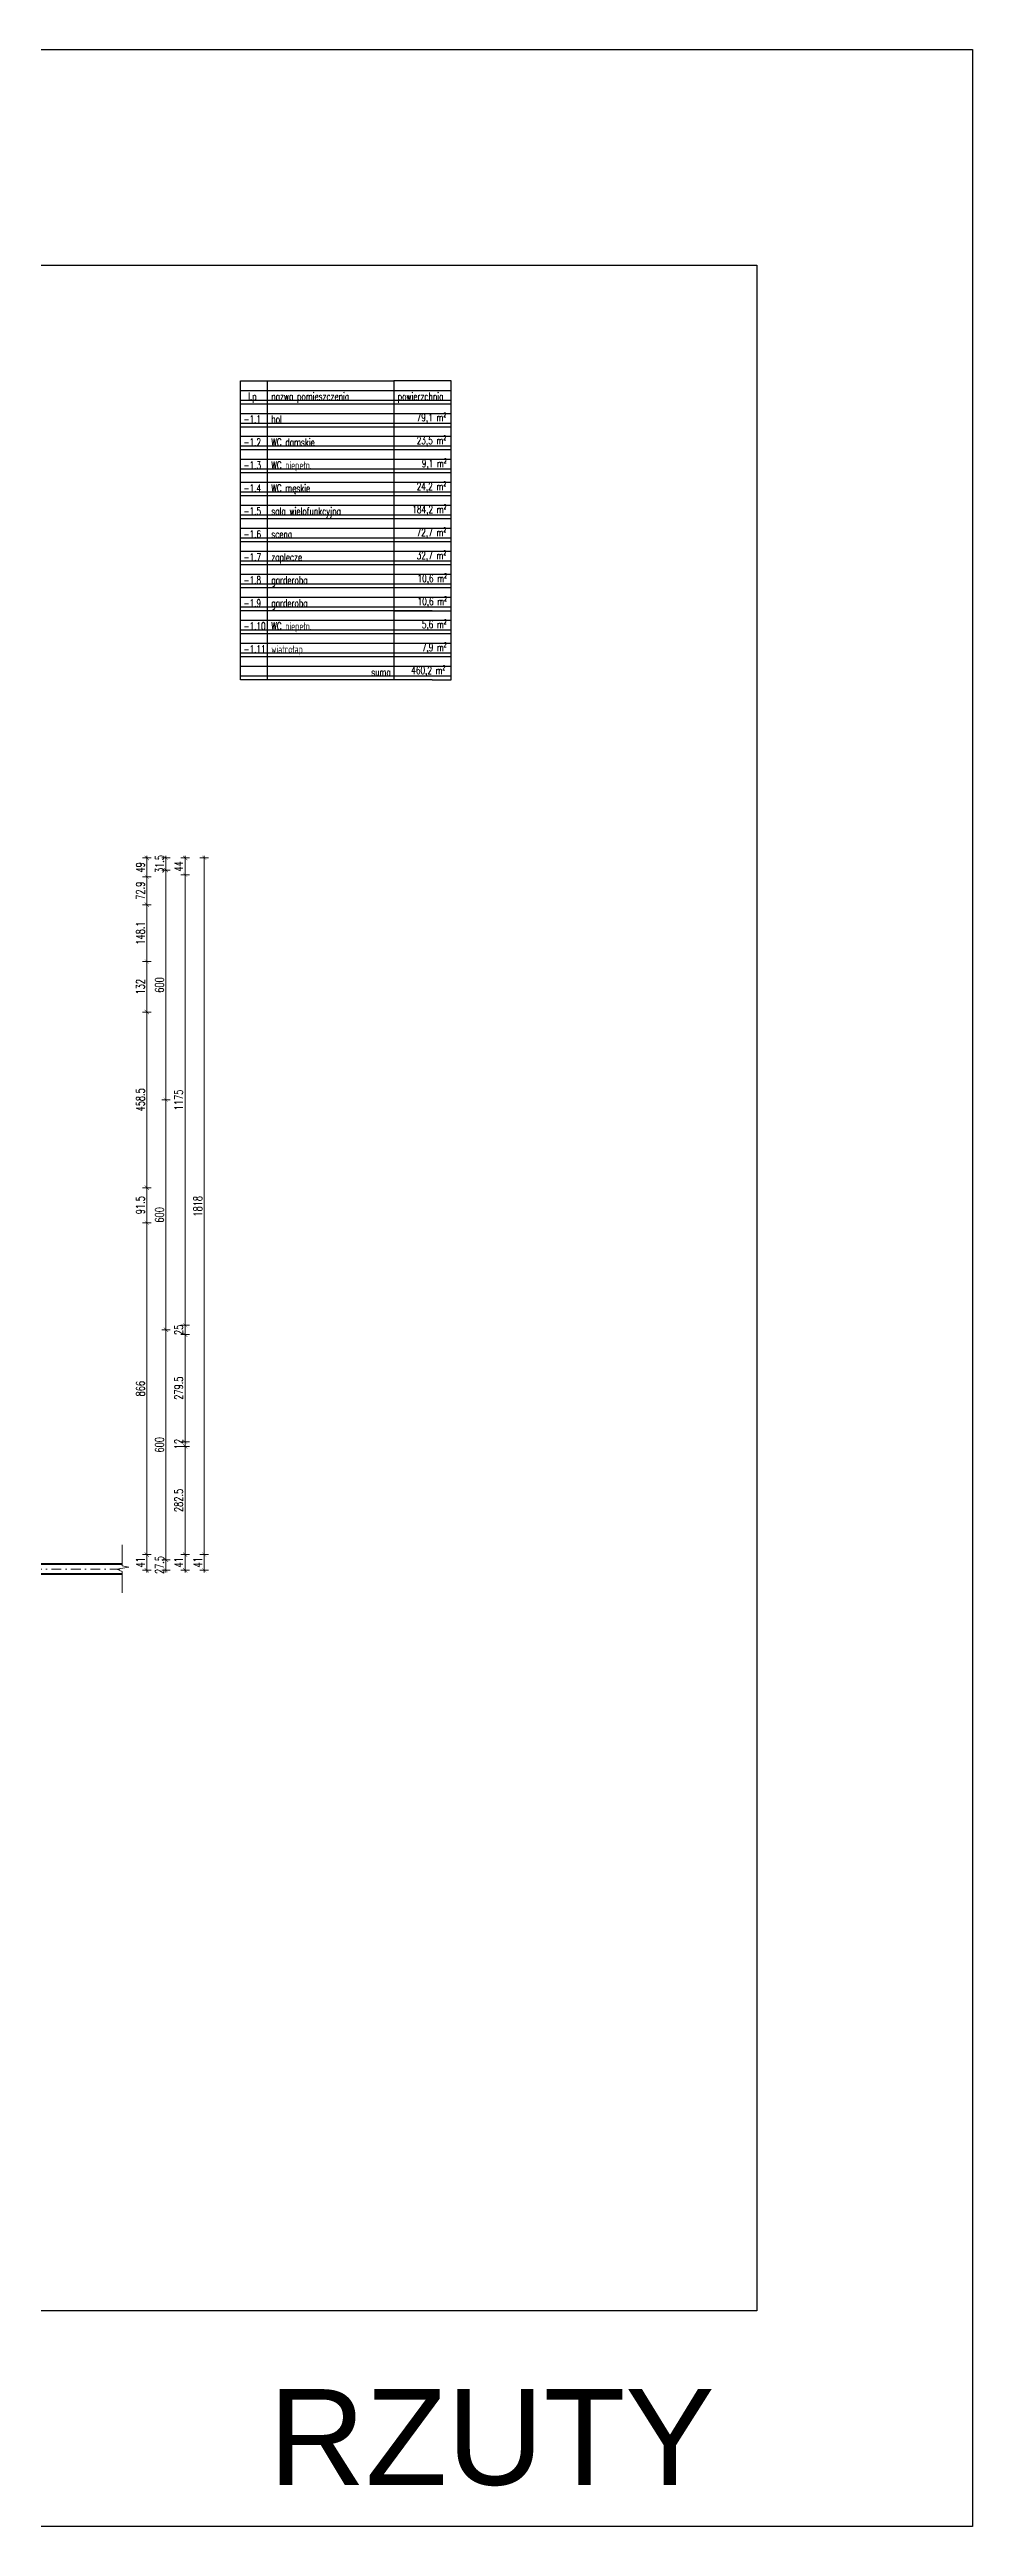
# Model space of a CAD drawing. Header units: millimetres. Extents: x -105266 to 178069, y 491 to 168574.
# Drawn here: x 18593 to 21002, y 24846 to 31310 of the extents above; entities that cross this region are included whole.
import ezdxf

# ---------------------------------------------------------------- set-up
doc = ezdxf.new("R2010")
doc.units = ezdxf.units.MM
doc.linetypes.add('DASHDOT', pattern=[25.4, 12.7, -6.35, 0, -6.35])
doc.layers.get('defpoints').update_dxf_attribs({"color": 4})
for name, color, linetype, lineweight in [('A-OSIE', 7, 'DASHDOT', 0), ('A-WIDOK', 111, 'Continuous', 15), ('A10_OPIS', 4, 'Continuous', 15), ('sciany murowane', 3, 'Continuous', 40)]:
    doc.layers.add(name, color=color, linetype=linetype, lineweight=lineweight)
doc.styles.add('ROMANS', font='romans', dxfattribs={"width": 0.7})
doc.styles.get("Standard").update_dxf_attribs({"font": 'arial.ttf'})
doc.dimstyles.new('PM-100', dxfattribs={"dimscale": 2.8, "dimtxt": 8, "dimasz": 0.5, "dimexe": 0, "dimexo": 0, "dimgap": 2, "dimtad": 1, "dimdec": 1, "dimrnd": 0.1, "dimzin": 13, "dimdsep": 46, "dimtxsty": 'ROMANS', "dimblk": 'Q', "dimcen": 0, "dimse1": 1, "dimse2": 1, "dimclrd": 256, "dimclre": 251, "dimclrt": 41, "dimadec": 1, "dimazin": 0, "dimtfac": 1, "dimtdec": 1, "dimtix": 1, "dimtmove": 1, "dimatfit": 0, "dimldrblk": 'NONE', "dimfxl": 1, "dimtolj": 1, "dimtzin": 13, "dimlwd": -1, "dimlwe": 0, "dimarcsym": 0})

# ---------------------------------------------------------------- blocks, each defined once
blk = doc.blocks.new('Q')
for p, q in [((-4, 0), (4, 0)), ((0, 8), (0, -8))]:
    blk.add_line(p, q)
at = {"const_width": 0.7}
blk.add_lwpolyline([(4, 4), (-4, -4)], dxfattribs=at)
blk = doc.blocks.new('*D574')
at = {"layer": 'A10_OPIS', "transparency": 16777216}
blk.add_line((18846.8, 29199.1), (18846.8, 29152.9), dxfattribs=at)
at = {"layer": 'defpoints', "color": 0, "transparency": 16777216}
for p in [(18646.8, 29200.5), (18646.8, 29151.5), (18846.8, 29151.5)]:
    blk.add_point(p, dxfattribs=at)
at = {"layer": 'A10_OPIS', "transparency": 16777216, "xscale": 1.399999999999999, "yscale": 1.399999999999999, "zscale": 1.399999999999999}
for p, rotation in [((18846.8, 29200.5), 90), ((18846.8, 29151.5), 270)]:
    blk.add_blockref('Q', p, dxfattribs=dict(at, rotation=rotation))
at = {"layer": 'A10_OPIS', "color": 41, "transparency": 16777216, "insert": (18830, 29176), "char_height": 22.4, "attachment_point": 5, "rotation": 90, "style": 'ROMANS'}
blk.add_mtext('\\A1;49', dxfattribs=at)
blk = doc.blocks.new('_None')
blk = doc.blocks.new('*D575')
at = {"layer": 'A10_OPIS', "transparency": 16777216}
blk.add_line((18846.8, 29150.1), (18846.8, 29080), dxfattribs=at)
at = {"layer": 'defpoints', "color": 0, "transparency": 16777216}
for p in [(18646.8, 29151.5), (18637.3, 29078.6), (18846.8, 29078.6)]:
    blk.add_point(p, dxfattribs=at)
at = {"layer": 'A10_OPIS', "transparency": 16777216, "xscale": 1.399999999999999, "yscale": 1.399999999999999, "zscale": 1.399999999999999}
for p, rotation in [((18846.8, 29151.5), 90), ((18846.8, 29078.6), 270)]:
    blk.add_blockref('Q', p, dxfattribs=dict(at, rotation=rotation))
at = {"layer": 'A10_OPIS', "color": 41, "transparency": 16777216, "insert": (18830, 29115.1), "char_height": 22.4, "attachment_point": 5, "rotation": 90, "style": 'ROMANS'}
blk.add_mtext('\\A1;72.9', dxfattribs=at)
blk = doc.blocks.new('*D576')
at = {"layer": 'A10_OPIS', "transparency": 16777216}
blk.add_line((18846.8, 29077.2), (18846.8, 28931.9), dxfattribs=at)
at = {"layer": 'defpoints', "color": 0, "transparency": 16777216}
for p in [(18637.3, 29078.6), (18637.3, 28930.5), (18846.8, 28930.5)]:
    blk.add_point(p, dxfattribs=at)
at = {"layer": 'A10_OPIS', "transparency": 16777216, "xscale": 1.399999999999999, "yscale": 1.399999999999999, "zscale": 1.399999999999999}
for p, rotation in [((18846.8, 29078.6), 90), ((18846.8, 28930.5), 270)]:
    blk.add_blockref('Q', p, dxfattribs=dict(at, rotation=rotation))
at = {"layer": 'A10_OPIS', "color": 41, "transparency": 16777216, "insert": (18830, 29004.6), "char_height": 22.4, "attachment_point": 5, "rotation": 90, "style": 'ROMANS'}
blk.add_mtext('\\A1;148.1', dxfattribs=at)
blk = doc.blocks.new('*D577')
at = {"layer": 'A10_OPIS', "transparency": 16777216}
blk.add_line((18846.8, 28929.1), (18846.8, 28799.9), dxfattribs=at)
at = {"layer": 'defpoints', "color": 0, "transparency": 16777216}
for p in [(18637.3, 28930.5), (18637.3, 28798.5), (18846.8, 28798.5)]:
    blk.add_point(p, dxfattribs=at)
at = {"layer": 'A10_OPIS', "transparency": 16777216, "xscale": 1.399999999999999, "yscale": 1.399999999999999, "zscale": 1.399999999999999}
for p, rotation in [((18846.8, 28930.5), 90), ((18846.8, 28798.5), 270)]:
    blk.add_blockref('Q', p, dxfattribs=dict(at, rotation=rotation))
at = {"layer": 'A10_OPIS', "color": 41, "transparency": 16777216, "insert": (18830, 28864.5), "char_height": 22.4, "attachment_point": 5, "rotation": 90, "style": 'ROMANS'}
blk.add_mtext('\\A1;132', dxfattribs=at)
blk = doc.blocks.new('*D578')
at = {"layer": 'A10_OPIS', "transparency": 16777216}
blk.add_line((18846.8, 28797.1), (18846.8, 28341.4), dxfattribs=at)
at = {"layer": 'defpoints', "color": 0, "transparency": 16777216}
for p in [(18637.3, 28798.5), (18637.3, 28340), (18846.8, 28340)]:
    blk.add_point(p, dxfattribs=at)
at = {"layer": 'A10_OPIS', "transparency": 16777216, "xscale": 1.399999999999999, "yscale": 1.399999999999999, "zscale": 1.399999999999999}
for p, rotation in [((18846.8, 28798.5), 90), ((18846.8, 28340), 270)]:
    blk.add_blockref('Q', p, dxfattribs=dict(at, rotation=rotation))
at = {"layer": 'A10_OPIS', "color": 41, "transparency": 16777216, "insert": (18830, 28569.3), "char_height": 22.4, "attachment_point": 5, "rotation": 90, "style": 'ROMANS'}
blk.add_mtext('\\A1;458.5', dxfattribs=at)
blk = doc.blocks.new('*D579')
at = {"layer": 'A10_OPIS', "transparency": 16777216}
blk.add_line((18846.8, 28338.6), (18846.8, 28249.9), dxfattribs=at)
at = {"layer": 'defpoints', "color": 0, "transparency": 16777216}
for p in [(18637.3, 28340), (18637.3, 28248.5), (18846.8, 28248.5)]:
    blk.add_point(p, dxfattribs=at)
at = {"layer": 'A10_OPIS', "transparency": 16777216, "xscale": 1.399999999999999, "yscale": 1.399999999999999, "zscale": 1.399999999999999}
for p, rotation in [((18846.8, 28340), 90), ((18846.8, 28248.5), 270)]:
    blk.add_blockref('Q', p, dxfattribs=dict(at, rotation=rotation))
at = {"layer": 'A10_OPIS', "color": 41, "transparency": 16777216, "insert": (18830, 28294.3), "char_height": 22.4, "attachment_point": 5, "rotation": 90, "style": 'ROMANS'}
blk.add_mtext('\\A1;91.5', dxfattribs=at)
blk = doc.blocks.new('*D580')
at = {"layer": 'A10_OPIS', "transparency": 16777216}
blk.add_line((18846.8, 28247.1), (18846.8, 27383.9), dxfattribs=at)
at = {"layer": 'defpoints', "color": 0, "transparency": 16777216}
for p in [(18637.3, 28248.5), (18846.8, 27382.5), (18846.8, 27382.5)]:
    blk.add_point(p, dxfattribs=at)
at = {"layer": 'A10_OPIS', "transparency": 16777216, "xscale": 1.399999999999999, "yscale": 1.399999999999999, "zscale": 1.399999999999999}
for p, rotation in [((18846.8, 28248.5), 90), ((18846.8, 27382.5), 270)]:
    blk.add_blockref('Q', p, dxfattribs=dict(at, rotation=rotation))
at = {"layer": 'A10_OPIS', "color": 41, "transparency": 16777216, "insert": (18830, 27815.5), "char_height": 22.4, "attachment_point": 5, "rotation": 90, "style": 'ROMANS'}
blk.add_mtext('\\A1;866', dxfattribs=at)
blk = doc.blocks.new('*D587')
at = {"layer": 'A10_OPIS', "transparency": 16777216}
blk.add_line((18846.8, 27381.1), (18846.8, 27342.9), dxfattribs=at)
at = {"layer": 'defpoints', "color": 0, "transparency": 16777216}
for p in [(18842.8, 27382.5), (18842.8, 27341.5), (18846.8, 27341.5)]:
    blk.add_point(p, dxfattribs=at)
at = {"layer": 'A10_OPIS', "transparency": 16777216, "xscale": 1.399999999999999, "yscale": 1.399999999999999, "zscale": 1.399999999999999}
for p, rotation in [((18846.8, 27382.5), 90), ((18846.8, 27341.5), 270)]:
    blk.add_blockref('Q', p, dxfattribs=dict(at, rotation=rotation))
at = {"layer": 'A10_OPIS', "color": 41, "transparency": 16777216, "insert": (18830, 27362), "char_height": 22.4, "attachment_point": 5, "rotation": 90, "style": 'ROMANS'}
blk.add_mtext('\\A1;41', dxfattribs=at)
blk = doc.blocks.new('*D588')
at = {"layer": 'A10_OPIS', "transparency": 16777216}
for p, q in [((18896.8, 29201.9), (18896.8, 29203.3)), ((18896.8, 29200.5), (18896.8, 29169)), ((18896.8, 29167.6), (18896.8, 29166.2))]:
    blk.add_line(p, q, dxfattribs=at)
at = {"layer": 'defpoints', "color": 0, "transparency": 16777216}
for p in [(18615.3, 29169), (18646.8, 29200.5), (18896.8, 29169)]:
    blk.add_point(p, dxfattribs=at)
at = {"layer": 'A10_OPIS', "transparency": 16777216, "xscale": 1.399999999999999, "yscale": 1.399999999999999, "zscale": 1.399999999999999}
for p, rotation in [((18896.8, 29200.5), 270), ((18896.8, 29169), 90)]:
    blk.add_blockref('Q', p, dxfattribs=dict(at, rotation=rotation))
at = {"layer": 'A10_OPIS', "color": 41, "transparency": 16777216, "insert": (18880, 29184.8), "char_height": 22.4, "attachment_point": 5, "rotation": 90, "style": 'ROMANS'}
blk.add_mtext('\\A1;31.5', dxfattribs=at)
blk = doc.blocks.new('*D589')
at = {"layer": 'A10_OPIS', "transparency": 16777216}
blk.add_line((18896.8, 29167.6), (18896.8, 28570.4), dxfattribs=at)
at = {"layer": 'defpoints', "color": 0, "transparency": 16777216}
for p in [(18615.3, 29169), (18615.3, 28569), (18896.8, 28569)]:
    blk.add_point(p, dxfattribs=at)
at = {"layer": 'A10_OPIS', "transparency": 16777216, "xscale": 1.399999999999999, "yscale": 1.399999999999999, "zscale": 1.399999999999999}
for p, rotation in [((18896.8, 29169), 90), ((18896.8, 28569), 270)]:
    blk.add_blockref('Q', p, dxfattribs=dict(at, rotation=rotation))
at = {"layer": 'A10_OPIS', "color": 41, "transparency": 16777216, "insert": (18880, 28869), "char_height": 22.4, "attachment_point": 5, "rotation": 90, "style": 'ROMANS'}
blk.add_mtext('\\A1;600', dxfattribs=at)
blk = doc.blocks.new('*D590')
at = {"layer": 'A10_OPIS', "transparency": 16777216}
blk.add_line((18896.8, 28567.6), (18896.8, 27970.4), dxfattribs=at)
at = {"layer": 'defpoints', "color": 0, "transparency": 16777216}
for p in [(18615.3, 28569), (18615.3, 27969), (18896.8, 27969)]:
    blk.add_point(p, dxfattribs=at)
at = {"layer": 'A10_OPIS', "transparency": 16777216, "xscale": 1.399999999999999, "yscale": 1.399999999999999, "zscale": 1.399999999999999}
for p, rotation in [((18896.8, 28569), 90), ((18896.8, 27969), 270)]:
    blk.add_blockref('Q', p, dxfattribs=dict(at, rotation=rotation))
at = {"layer": 'A10_OPIS', "color": 41, "transparency": 16777216, "insert": (18880, 28269), "char_height": 22.4, "attachment_point": 5, "rotation": 90, "style": 'ROMANS'}
blk.add_mtext('\\A1;600', dxfattribs=at)
blk = doc.blocks.new('*D591')
at = {"layer": 'A10_OPIS', "transparency": 16777216}
blk.add_line((18896.8, 27967.6), (18896.8, 27370.4), dxfattribs=at)
at = {"layer": 'defpoints', "color": 0, "transparency": 16777216}
for p in [(18615.3, 27969), (18815.3, 27369), (18896.8, 27369)]:
    blk.add_point(p, dxfattribs=at)
at = {"layer": 'A10_OPIS', "transparency": 16777216, "xscale": 1.399999999999999, "yscale": 1.399999999999999, "zscale": 1.399999999999999}
for p, rotation in [((18896.8, 27969), 90), ((18896.8, 27369), 270)]:
    blk.add_blockref('Q', p, dxfattribs=dict(at, rotation=rotation))
at = {"layer": 'A10_OPIS', "color": 41, "transparency": 16777216, "insert": (18880, 27669), "char_height": 22.4, "attachment_point": 5, "rotation": 90, "style": 'ROMANS'}
blk.add_mtext('\\A1;600', dxfattribs=at)
blk = doc.blocks.new('*D592')
at = {"layer": 'A10_OPIS', "transparency": 16777216}
for p, q in [((18896.8, 27370.4), (18896.8, 27371.8)), ((18896.8, 27369), (18896.8, 27341.5)), ((18896.8, 27340.1), (18896.8, 27338.7))]:
    blk.add_line(p, q, dxfattribs=at)
at = {"layer": 'defpoints', "color": 0, "transparency": 16777216}
for p in [(18815.3, 27369), (18842.8, 27341.5), (18896.8, 27341.5)]:
    blk.add_point(p, dxfattribs=at)
at = {"layer": 'A10_OPIS', "transparency": 16777216, "xscale": 1.399999999999999, "yscale": 1.399999999999999, "zscale": 1.399999999999999}
for p, rotation in [((18896.8, 27369), 270), ((18896.8, 27341.5), 90)]:
    blk.add_blockref('Q', p, dxfattribs=dict(at, rotation=rotation))
at = {"layer": 'A10_OPIS', "color": 41, "transparency": 16777216, "insert": (18880, 27355.3), "char_height": 22.4, "attachment_point": 5, "rotation": 90, "style": 'ROMANS'}
blk.add_mtext('\\A1;27.5', dxfattribs=at)
blk = doc.blocks.new('*D615')
at = {"layer": 'A10_OPIS', "transparency": 16777216}
blk.add_line((18996.8, 29199.1), (18996.8, 27383.9), dxfattribs=at)
at = {"layer": 'defpoints', "color": 0, "transparency": 16777216}
for p in [(18646.8, 29200.5), (18846.8, 27382.5), (18996.8, 27382.5)]:
    blk.add_point(p, dxfattribs=at)
at = {"layer": 'A10_OPIS', "transparency": 16777216, "xscale": 1.399999999999999, "yscale": 1.399999999999999, "zscale": 1.399999999999999}
for p, rotation in [((18996.8, 29200.5), 90), ((18996.8, 27382.5), 270)]:
    blk.add_blockref('Q', p, dxfattribs=dict(at, rotation=rotation))
at = {"layer": 'A10_OPIS', "color": 41, "transparency": 16777216, "insert": (18980, 28291.5), "char_height": 22.4, "attachment_point": 5, "rotation": 90, "style": 'ROMANS'}
blk.add_mtext('\\A1;1818', dxfattribs=at)
blk = doc.blocks.new('*D633')
at = {"layer": 'A10_OPIS', "transparency": 16777216}
blk.add_line((18946.8, 27342.9), (18946.8, 27381.1), dxfattribs=at)
at = {"layer": 'defpoints', "color": 0, "transparency": 16777216}
for p in [(18842.8, 27382.5), (18946.8, 27382.5), (18842.8, 27341.5)]:
    blk.add_point(p, dxfattribs=at)
at = {"layer": 'A10_OPIS', "transparency": 16777216, "xscale": 1.399999999999999, "yscale": 1.399999999999999, "zscale": 1.399999999999999}
for p, rotation in [((18946.8, 27382.5), 90), ((18946.8, 27341.5), 270)]:
    blk.add_blockref('Q', p, dxfattribs=dict(at, rotation=rotation))
at = {"layer": 'A10_OPIS', "color": 41, "transparency": 16777216, "insert": (18930, 27362), "char_height": 22.4, "attachment_point": 5, "rotation": 90, "style": 'ROMANS'}
blk.add_mtext('\\A1;41', dxfattribs=at)
blk = doc.blocks.new('*D634')
at = {"layer": 'A10_OPIS', "transparency": 16777216}
blk.add_line((18946.8, 27383.9), (18946.8, 27663.6), dxfattribs=at)
at = {"layer": 'defpoints', "color": 0, "transparency": 16777216}
for p in [(18602.8, 27665), (18946.8, 27665), (18842.8, 27382.5)]:
    blk.add_point(p, dxfattribs=at)
at = {"layer": 'A10_OPIS', "transparency": 16777216, "xscale": 1.399999999999999, "yscale": 1.399999999999999, "zscale": 1.399999999999999}
for p, rotation in [((18946.8, 27665), 90), ((18946.8, 27382.5), 270)]:
    blk.add_blockref('Q', p, dxfattribs=dict(at, rotation=rotation))
at = {"layer": 'A10_OPIS', "color": 41, "transparency": 16777216, "insert": (18930, 27523.8), "char_height": 22.4, "attachment_point": 5, "rotation": 90, "style": 'ROMANS'}
blk.add_mtext('\\A1;282.5', dxfattribs=at)
blk = doc.blocks.new('*D635')
at = {"layer": 'A10_OPIS', "transparency": 16777216}
for p, q in [((18946.8, 27678.4), (18946.8, 27679.8)), ((18946.8, 27665), (18946.8, 27677)), ((18946.8, 27663.6), (18946.8, 27662.2))]:
    blk.add_line(p, q, dxfattribs=at)
at = {"layer": 'defpoints', "color": 0, "transparency": 16777216}
for p in [(18602.8, 27677), (18946.8, 27677), (18602.8, 27665)]:
    blk.add_point(p, dxfattribs=at)
at = {"layer": 'A10_OPIS', "transparency": 16777216, "xscale": 1.399999999999999, "yscale": 1.399999999999999, "zscale": 1.399999999999999}
for p, rotation in [((18946.8, 27677), 270), ((18946.8, 27665), 90)]:
    blk.add_blockref('Q', p, dxfattribs=dict(at, rotation=rotation))
at = {"layer": 'A10_OPIS', "color": 41, "transparency": 16777216, "insert": (18930, 27671), "char_height": 22.4, "attachment_point": 5, "rotation": 90, "style": 'ROMANS'}
blk.add_mtext('\\A1;12', dxfattribs=at)
blk = doc.blocks.new('*D636')
at = {"layer": 'A10_OPIS', "transparency": 16777216}
blk.add_line((18946.8, 27678.4), (18946.8, 27955.1), dxfattribs=at)
at = {"layer": 'defpoints', "color": 0, "transparency": 16777216}
for p in [(18602.8, 27956.5), (18946.8, 27956.5), (18602.8, 27677)]:
    blk.add_point(p, dxfattribs=at)
at = {"layer": 'A10_OPIS', "transparency": 16777216, "xscale": 1.399999999999999, "yscale": 1.399999999999999, "zscale": 1.399999999999999}
for p, rotation in [((18946.8, 27956.5), 90), ((18946.8, 27677), 270)]:
    blk.add_blockref('Q', p, dxfattribs=dict(at, rotation=rotation))
at = {"layer": 'A10_OPIS', "color": 41, "transparency": 16777216, "insert": (18930, 27816.8), "char_height": 22.4, "attachment_point": 5, "rotation": 90, "style": 'ROMANS'}
blk.add_mtext('\\A1;279.5', dxfattribs=at)
blk = doc.blocks.new('*D637')
at = {"layer": 'A10_OPIS', "transparency": 16777216}
for p, q in [((18946.8, 27982.9), (18946.8, 27984.3)), ((18946.8, 27956.5), (18946.8, 27981.5)), ((18946.8, 27955.1), (18946.8, 27953.7))]:
    blk.add_line(p, q, dxfattribs=at)
at = {"layer": 'defpoints', "color": 0, "transparency": 16777216}
for p in [(18602.8, 27981.5), (18602.8, 27956.5), (18946.8, 27981.5)]:
    blk.add_point(p, dxfattribs=at)
at = {"layer": 'A10_OPIS', "transparency": 16777216, "xscale": 1.399999999999999, "yscale": 1.399999999999999, "zscale": 1.399999999999999}
for p, rotation in [((18946.8, 27981.5), 270), ((18946.8, 27956.5), 90)]:
    blk.add_blockref('Q', p, dxfattribs=dict(at, rotation=rotation))
at = {"layer": 'A10_OPIS', "color": 41, "transparency": 16777216, "insert": (18930, 27969), "char_height": 22.4, "attachment_point": 5, "rotation": 90, "style": 'ROMANS'}
blk.add_mtext('\\A1;25', dxfattribs=at)
blk = doc.blocks.new('*D638')
at = {"layer": 'A10_OPIS', "transparency": 16777216}
blk.add_line((18946.8, 27982.9), (18946.8, 29155.1), dxfattribs=at)
at = {"layer": 'defpoints', "color": 0, "transparency": 16777216}
for p in [(18602.8, 29156.5), (18946.8, 29156.5), (18602.8, 27981.5)]:
    blk.add_point(p, dxfattribs=at)
at = {"layer": 'A10_OPIS', "transparency": 16777216, "xscale": 1.399999999999999, "yscale": 1.399999999999999, "zscale": 1.399999999999999}
for p, rotation in [((18946.8, 29156.5), 90), ((18946.8, 27981.5), 270)]:
    blk.add_blockref('Q', p, dxfattribs=dict(at, rotation=rotation))
at = {"layer": 'A10_OPIS', "color": 41, "transparency": 16777216, "insert": (18930, 28569), "char_height": 22.4, "attachment_point": 5, "rotation": 90, "style": 'ROMANS'}
blk.add_mtext('\\A1;1175', dxfattribs=at)
blk = doc.blocks.new('*D639')
at = {"layer": 'A10_OPIS', "transparency": 16777216}
blk.add_line((18946.8, 29157.9), (18946.8, 29199.1), dxfattribs=at)
at = {"layer": 'defpoints', "color": 0, "transparency": 16777216}
for p in [(18602.8, 29156.5), (18646.8, 29200.5), (18946.8, 29200.5)]:
    blk.add_point(p, dxfattribs=at)
at = {"layer": 'A10_OPIS', "transparency": 16777216, "xscale": 1.399999999999999, "yscale": 1.399999999999999, "zscale": 1.399999999999999}
for p, rotation in [((18946.8, 29200.5), 90), ((18946.8, 29156.5), 270)]:
    blk.add_blockref('Q', p, dxfattribs=dict(at, rotation=rotation))
at = {"layer": 'A10_OPIS', "color": 41, "transparency": 16777216, "insert": (18930, 29178.5), "char_height": 22.4, "attachment_point": 5, "rotation": 90, "style": 'ROMANS'}
blk.add_mtext('\\A1;44', dxfattribs=at)
blk = doc.blocks.new('*D640')
at = {"layer": 'A10_OPIS', "transparency": 16777216}
blk.add_line((18996.8, 27381.1), (18996.8, 27342.9), dxfattribs=at)
at = {"layer": 'defpoints', "color": 0, "transparency": 16777216}
for p in [(18846.8, 27382.5), (18846.8, 27341.5), (18996.8, 27341.5)]:
    blk.add_point(p, dxfattribs=at)
at = {"layer": 'A10_OPIS', "transparency": 16777216, "xscale": 1.399999999999999, "yscale": 1.399999999999999, "zscale": 1.399999999999999}
for p, rotation in [((18996.8, 27382.5), 90), ((18996.8, 27341.5), 270)]:
    blk.add_blockref('Q', p, dxfattribs=dict(at, rotation=rotation))
at = {"layer": 'A10_OPIS', "color": 41, "transparency": 16777216, "insert": (18980, 27362), "char_height": 22.4, "attachment_point": 5, "rotation": 90, "style": 'ROMANS'}
blk.add_mtext('\\A1;41', dxfattribs=at)

msp = doc.modelspace()

# ---------------------------------------------------------------- linework, layer by layer
at = {"color": 4}
for p, q in [((19091.8, 30420.36), (19641.8, 30420.36)), ((19091.8, 30395.36), (19641.8, 30395.36)), ((19091.8, 30360.36), (19641.8, 30360.36)), ((19091.8, 30335.36), (19641.8, 30335.36)), ((19641.8, 30300.36), (19091.8, 30300.36)), ((19641.8, 30275.36), (19091.8, 30275.36)), ((19641.8, 30240.36), (19091.8, 30240.36)), ((19641.8, 30215.36), (19091.8, 30215.36)), ((19641.8, 30180.36), (19091.8, 30180.36)), ((19641.8, 30155.36), (19091.8, 30155.36)), ((19641.8, 30120.36), (19091.8, 30120.36)), ((19641.8, 30095.36), (19091.8, 30095.36)), ((19641.8, 30060.36), (19091.8, 30060.36)), ((19641.8, 30035.36), (19091.8, 30035.36)), ((19641.8, 30000.36), (19091.8, 30000.36)), ((19641.8, 29975.36), (19091.8, 29975.36)), ((19641.8, 29940.36), (19091.8, 29940.36)), ((19641.8, 29915.36), (19091.8, 29915.36)), ((19641.8, 29880.36), (19091.8, 29880.36)), ((19641.8, 29855.36), (19091.8, 29855.36)), ((19641.8, 29820.36), (19091.8, 29820.36)), ((19641.8, 29795.36), (19091.8, 29795.36)), ((19641.8, 29760.36), (19091.8, 29760.36)), ((19641.8, 29735.36), (19091.8, 29735.36)), ((19641.8, 29700.36), (19091.8, 29700.36)), ((19641.8, 29675.36), (19091.8, 29675.36))]:
    msp.add_line(p, q, dxfattribs=at)
for p, q in [((19091.8, 30385.36), (19641.8, 30385.36)), ((19161.8, 29665.36), (19161.8, 30445.36)), ((19491.8, 30385.36), (19491.8, 29845.36)), ((19091.8, 30325.36), (19641.8, 30325.36)), ((19641.8, 30265.36), (19091.8, 30265.36)), ((19641.8, 30205.36), (19091.8, 30205.36)), ((19641.8, 30145.36), (19091.8, 30145.36)), ((19641.8, 30085.36), (19091.8, 30085.36)), ((19641.8, 30025.36), (19091.8, 30025.36)), ((19641.8, 29965.36), (19091.8, 29965.36)), ((19641.8, 29905.36), (19091.8, 29905.36)), ((19591.8, 29845.36), (19091.8, 29845.36)), ((19641.8, 29785.36), (19091.8, 29785.36)), ((19641.8, 29725.36), (19091.8, 29725.36)), ((19591.8, 29665.36), (19091.8, 29665.36))]:
    msp.add_line(p, q)
for points in [[(5773.47, 31310.39), (21002.39, 31310.39), (21002.39, 24846.11), (5773.47, 24846.11)], [(6336.59, 30747.27), (20439.26, 30747.27), (20439.26, 25409.23), (6336.59, 25409.23)], [(19491.8, 30445.36), (19491.8, 29665.36), (19091.8, 29665.36), (19091.8, 30445.36)]]:
    msp.add_lwpolyline(points, close=True)
for points in [[(19491.8, 29845.36), (19641.8, 29845.36), (19641.8, 30445.36), (19491.8, 30445.36)], [(19591.8, 29665.36), (19641.8, 29665.36), (19641.8, 29845.36)]]:
    msp.add_lwpolyline(points)
at = {"layer": 'A-OSIE', "ltscale": 2}
msp.add_line((18776, 27344.49), (15416.76, 27344.49), dxfattribs=at)
at = {"layer": 'A-WIDOK'}
msp.add_lwpolyline([(18782.83, 27407.66), (18782.83, 27353.06), (18800.18, 27349.38), (18768.43, 27344.49), (18782.83, 27338.12), (18782.83, 27282.66)], dxfattribs=at)
at = {"layer": 'sciany murowane'}
for p, q in [((18429.26, 27357.99), (18782.83, 27357.99)), ((18429.26, 27331.99), (18782.83, 27331.99))]:
    msp.add_line(p, q, dxfattribs=at)

# ---------------------------------------------------------------- texts
at = {"char_height": 20, "attachment_point": 1, "style": 'ROMANS'}
for s, insert in [('l.p', (19111.35, 30415.45)), ('nazwa pomieszczenia', (19171.86, 30415.45)), ('powierzchnia', (19501.86, 30415.36)), ('-1.1', (19099.48, 30355.58)), ('hol', (19171.86, 30355.58)), ('79,1 m²', (19551.36, 30360.2)), ('-1.2', (19099.48, 30295.58)), ('WC damskie', (19171.86, 30295.58)), ('23,5 m²', (19551.44, 30300.2)), ('-1.3', (19099.48, 30235.58)), ('WC niepełn.', (19171.86, 30235.58)), ('9,1 m²', (19564.76, 30240.2)), ('-1.4', (19099.48, 30175.58)), ('WC męskie', (19171.86, 30175.58)), ('24,2 m²', (19551.41, 30180.2)), ('-1.5', (19099.48, 30115.58)), ('sala wielofunkcyjna', (19171.86, 30115.58)), ('184,2 m²', (19540.1, 30120.2)), ('72,7 m²', (19551.38, 30060.2)), ('-1.6', (19099.48, 30055.58)), ('-1.7', (19099.48, 29995.58)), ('scena', (19171.86, 30055.58)), ('zaplecze', (19171.86, 29995.58)), ('32,7 m²', (19551.46, 30000.2)), ('-1.8', (19099.48, 29935.58)), ('garderoba', (19171.86, 29935.58)), ('10,6 m²', (19553.46, 29940.2)), ('-1.9', (19099.48, 29875.58)), ('garderoba', (19171.86, 29875.58)), ('10,6 m²', (19553.5, 29880.2)), ('-1.10', (19099.48, 29815.58)), ('WC niepełn.', (19171.86, 29815.58)), ('5,6 m²', (19564.78, 29820.2)), ('-1.11', (19099.48, 29755.58)), ('wiatrołap', (19171.86, 29755.58)), ('7,9 m²', (19564.72, 29760.2)), ('suma', (19432.75, 29695.38)), ('460,2 m²', (19537.22, 29700.2))]:
    msp.add_mtext_dynamic_manual_height_columns(s, width=227.6824, gutter_width=12.5, heights=[0], dxfattribs=dict(at, insert=insert))
at = {"insert": (19165.11, 25204.52), "char_height": 250, "attachment_point": 1}
msp.add_mtext_dynamic_manual_height_columns('RZUTY', width=10023.6048, gutter_width=12.5, heights=[0], dxfattribs=at)

# ---------------------------------------------------------------- dimensions: what is measured, and where the dimension line sits
at = {"layer": 'A10_OPIS'}
for base, p1, p2, picture, middle in [((18946.8, 29200.5), (18602.76, 29156.5), (18646.76, 29200.5), '*D639', (18930, 29178.5)), ((18946.8, 29156.5), (18602.76, 27981.5), (18602.76, 29156.5), '*D638', (18930, 28569)), ((18896.76, 29169), (18646.76, 29200.5), (18615.26, 29169), '*D588', (18879.96, 29184.75)), ((18896.76, 28569), (18615.26, 29169), (18615.26, 28569), '*D589', (18879.96, 28869)), ((18846.76, 29078.6), (18646.76, 29151.5), (18637.26, 29078.6), '*D575', (18829.96, 29115.05)), ((18846.76, 29151.5), (18646.76, 29200.5), (18646.76, 29151.5), '*D574', (18829.96, 29176)), ((18996.76, 27382.5), (18646.76, 29200.5), (18846.76, 27382.5), '*D615', (18979.96, 28291.5)), ((18846.76, 28930.5), (18637.26, 29078.6), (18637.26, 28930.5), '*D576', (18829.96, 29004.55)), ((18846.76, 28798.5), (18637.26, 28930.5), (18637.26, 28798.5), '*D577', (18829.96, 28864.5)), ((18846.76, 28340), (18637.26, 28798.5), (18637.26, 28340), '*D578', (18829.96, 28569.25)), ((18896.76, 27969), (18615.26, 28569), (18615.26, 27969), '*D590', (18879.96, 28269)), ((18846.76, 28248.5), (18637.26, 28340), (18637.26, 28248.5), '*D579', (18829.96, 28294.25)), ((18846.76, 27382.5), (18637.26, 28248.5), (18846.76, 27382.5), '*D580', (18829.96, 27815.5)), ((18946.8, 27981.5), (18602.76, 27956.5), (18602.76, 27981.5), '*D637', (18930, 27969)), ((18946.8, 27956.5), (18602.76, 27677), (18602.76, 27956.5), '*D636', (18930, 27816.75)), ((18896.76, 27369), (18615.26, 27969), (18815.26, 27369), '*D591', (18879.96, 27669)), ((18946.8, 27677), (18602.76, 27665), (18602.76, 27677), '*D635', (18930, 27671)), ((18946.8, 27665), (18842.76, 27382.5), (18602.76, 27665), '*D634', (18930, 27523.75)), ((18846.76, 27341.5), (18842.76, 27382.5), (18842.76, 27341.5), '*D587', (18829.96, 27362)), ((18896.76, 27341.5), (18815.26, 27369), (18842.76, 27341.5), '*D592', (18879.96, 27355.25)), ((18946.8, 27382.5), (18842.76, 27341.5), (18842.76, 27382.5), '*D633', (18930, 27362)), ((18996.76, 27341.5), (18846.76, 27382.5), (18846.76, 27341.5), '*D640', (18979.96, 27362))]:
    dim = msp.add_linear_dim(base=base, p1=p1, p2=p2, angle=90, dimstyle='PM-100', dxfattribs=at)
    dim.commit()
    dim.dimension.update_dxf_attribs({"geometry": picture, "text_midpoint": middle})

doc.saveas('drawing.dxf')
